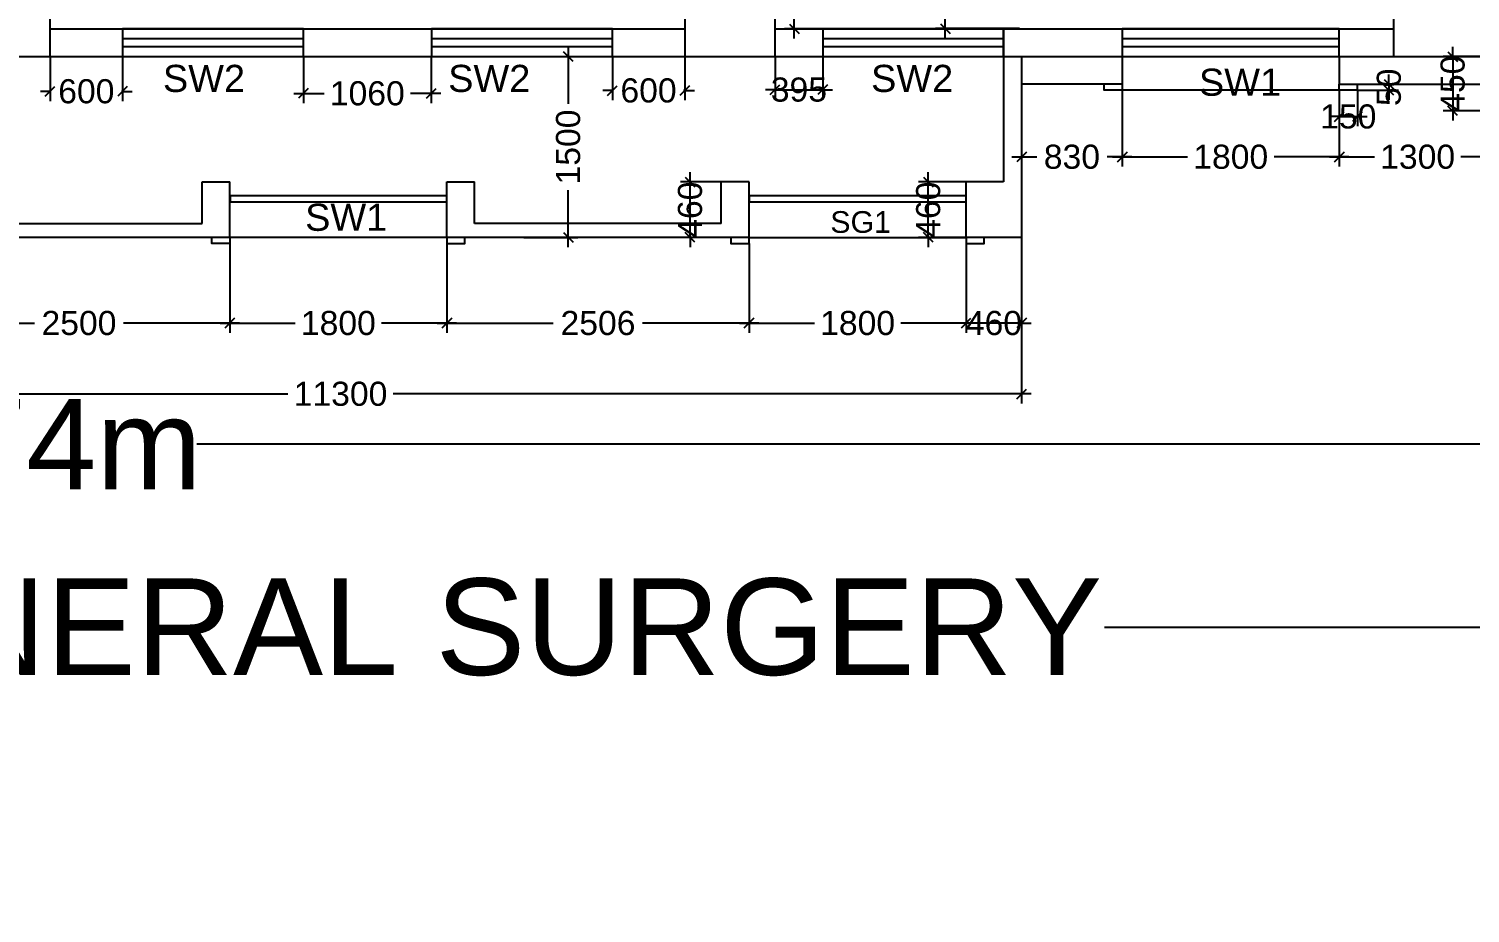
# Model space of a CAD drawing. Extents: x 6345096 to 6738923, y -6490958 to -6305885.
# Drawn here: x 6629733 to 6641686, y -6461979 to -6454644 of the extents above; entities that cross this region are included whole.
import ezdxf
from ezdxf.enums import TextEntityAlignment as Align

# ---------------------------------------------------------------- set-up
doc = ezdxf.new("R2010")
doc.units = 0
doc.header["$LTSCALE"] = 600
doc.header["$MEASUREMENT"] = 0
doc.header["$PDMODE"] = 35
doc.linetypes.add('HIDDEN', pattern=[0.375, 0.25, -0.125])
doc.layers.get('0').update_dxf_attribs({"linetype": 'CONTINUOUS'})
doc.layers.get('Defpoints').update_dxf_attribs({"linetype": 'CONTINUOUS'})
for name, color, linetype in [('chajja', 7, 'CONTINUOUS'), ('DIM', 8, 'CONTINUOUS'), ('DIM-TEXT', 8, 'CONTINUOUS'), ('Ele Proje.', 7, 'CONTINUOUS'), ('Ele. Proj', 7, 'CONTINUOUS'), ('HS', 251, 'CONTINUOUS'), ('joinery', 7, 'CONTINUOUS'), ('JW', 8, 'CONTINUOUS'), ('L1', 2, 'CONTINUOUS'), ('LA-column', 3, 'CONTINUOUS'), ('Walls', 7, 'CONTINUOUS'), ('WIN', 151, 'CONTINUOUS'), ('Working Dim', 5, 'CONTINUOUS')]:
    doc.layers.add(name, color=color, linetype=linetype)
doc.styles.add('ari', font='arial.ttf')
doc.styles.add('RT', font='romant.shx')
doc.styles.get("Standard").update_dxf_attribs({"font": 'romans.shx'})
doc.dimstyles.new('int. dim', dxfattribs={"dimtxt": 200, "dimasz": 80, "dimexe": 80, "dimexo": 0, "dimgap": 70, "dimtad": 0, "dimdec": 0, "dimzin": 12, "dimdsep": 46, "dimtxsty": 'ari', "dimblk": 'OBLIQUE', "dimcen": 2, "dimdle": 80, "dimclrd": 256, "dimclre": 256, "dimclrt": 6, "dimadec": 0, "dimazin": 0, "dimtfac": 1, "dimtdec": 0, "dimtix": 1, "dimtmove": 2, "dimatfit": 3, "dimfxl": 1, "dimtolj": 1, "dimtzin": 0, "dimlwd": -1, "dimlwe": -1, "dimarcsym": 0})
doc.dimstyles.new('STANDARD$0', dxfattribs={"dimscale": 0, "dimtxt": 150, "dimasz": 125, "dimexe": 0.75, "dimexo": 1, "dimgap": 25, "dimtad": 1, "dimdec": 0, "dimdsep": 46, "dimtxsty": 'Standard', "dimblk1": 'DOT', "dimblk2": 'DOT', "dimsah": 1, "dimcen": 2.5, "dimclrd": 1, "dimclre": 1, "dimclrt": 3, "dimadec": 0, "dimazin": 0, "dimtfac": 1, "dimtdec": 0, "dimtmove": 0, "dimatfit": 3, "dimldrblk": 'DOT', "dimfxl": 1, "dimtolj": 1, "dimtzin": 0, "dimarcsym": 0})
doc.dimstyles.new('TEXT', dxfattribs={"dimscale": 0, "dimtxt": 600, "dimasz": 300, "dimexe": 300, "dimexo": 30, "dimgap": 50, "dimtad": 0, "dimdec": 0, "dimzin": 0, "dimdsep": 46, "dimtxsty": 'RT', "dimblk": 'OBLIQUE', "dimcen": 0.09, "dimdle": 300, "dimclrd": 256, "dimclre": 256, "dimclrt": 170, "dimadec": 0, "dimazin": 0, "dimtfac": 1, "dimtdec": 0, "dimtofl": 0, "dimtmove": 2, "dimatfit": 3, "dimfxl": 1, "dimfrac": 2, "dimtolj": 1, "dimtzin": 0, "dimlwd": -1, "dimlwe": -1, "dimarcsym": 0})

# ---------------------------------------------------------------- blocks, each defined once
blk = doc.blocks.new('_Oblique')
at = {"color": 0, "linetype": 'ByBlock', "lineweight": -2}
blk.add_line((-0.5, -0.5), (0.5, 0.5), dxfattribs=at)
blk = doc.blocks.new('*D1288')
at = {"layer": 'Defpoints', "color": 0, "transparency": 16777216}
for p in [(6607050, -6454874), (6651789, -6454874, 1), (6651789, -6458089)]:
    blk.add_point(p, dxfattribs=at)
at = {"layer": 'DIM', "color": 8, "transparency": 16777216}
for p, q in [((6607050, -6454874), (6607050, -6458389)), ((6651789, -6454874), (6651789, -6458389)), ((6606750, -6458089), (6627712, -6458089)), ((6652089, -6458089), (6631127, -6458089))]:
    blk.add_line(p, q, dxfattribs=at)
at = {"layer": 'DIM', "color": 8, "transparency": 16777216, "xscale": 300, "yscale": 300, "zscale": 300, "rotation": 180}
blk.add_blockref('_Oblique', (6607050, -6458089), dxfattribs=at)
at = {"layer": 'DIM', "color": 8, "transparency": 16777216, "xscale": 300, "yscale": 300, "zscale": 300}
blk.add_blockref('_Oblique', (6651789, -6458089), dxfattribs=at)
at = {"layer": 'DIM', "color": 7, "transparency": 16777216, "insert": (6629420, -6458089), "char_height": 750, "attachment_point": 5, "style": 'ari'}
blk.add_mtext('\\A1;44.74m', dxfattribs=at)
blk = doc.blocks.new('*D1487')
at = {"layer": 'Defpoints', "color": 0, "transparency": 16777216}
for p in [(6629910, -6454874, -22), (6630510, -6454874, -22), (6630510, -6455163)]:
    blk.add_point(p, dxfattribs=at)
at = {"layer": 'Working Dim', "transparency": 16777216}
for p, q in [((6629910, -6454874), (6629910, -6455243)), ((6630510, -6454874), (6630510, -6455243)), ((6629910, -6455163), (6629830, -6455163)), ((6629910, -6455163), (6629919, -6455163)), ((6630510, -6455163), (6630502, -6455163)), ((6630510, -6455163), (6630590, -6455163))]:
    blk.add_line(p, q, dxfattribs=at)
at = {"layer": 'Working Dim', "transparency": 16777216, "xscale": 80, "yscale": 80, "zscale": 80}
blk.add_blockref('_Oblique', (6629910, -6455163), dxfattribs=at)
at = {"layer": 'Working Dim', "transparency": 16777216, "xscale": 80, "yscale": 80, "zscale": 80, "rotation": 180}
blk.add_blockref('_Oblique', (6630510, -6455163), dxfattribs=at)
at = {"layer": 'Working Dim', "color": 6, "transparency": 16777216, "insert": (6630210, -6455163), "char_height": 200, "attachment_point": 5, "style": 'ari'}
blk.add_mtext('\\A1;600', dxfattribs=at)
blk = doc.blocks.new('*D1488')
at = {"layer": 'Defpoints', "color": 0, "transparency": 16777216}
for p in [(6632010, -6454874, -22), (6633070, -6454874, -22), (6632010, -6455180)]:
    blk.add_point(p, dxfattribs=at)
at = {"layer": 'Working Dim', "transparency": 16777216}
for p, q in [((6632010, -6454874), (6632010, -6455260)), ((6633070, -6454874), (6633070, -6455260)), ((6631930, -6455180), (6632181, -6455180)), ((6633150, -6455180), (6632899, -6455180))]:
    blk.add_line(p, q, dxfattribs=at)
at = {"layer": 'Working Dim', "transparency": 16777216, "xscale": 80, "yscale": 80, "zscale": 80, "rotation": 180}
blk.add_blockref('_Oblique', (6632010, -6455180), dxfattribs=at)
at = {"layer": 'Working Dim', "transparency": 16777216, "xscale": 80, "yscale": 80, "zscale": 80}
blk.add_blockref('_Oblique', (6633070, -6455180), dxfattribs=at)
at = {"layer": 'Working Dim', "color": 6, "transparency": 16777216, "insert": (6632540, -6455180), "char_height": 200, "attachment_point": 5, "style": 'ari'}
blk.add_mtext('\\A1;1060', dxfattribs=at)
blk = doc.blocks.new('*D1489')
at = {"layer": 'Defpoints', "color": 0, "transparency": 16777216}
for p in [(6634572, -6454874, -22), (6635172, -6454874, -22), (6635172, -6455156)]:
    blk.add_point(p, dxfattribs=at)
at = {"layer": 'Working Dim', "transparency": 16777216}
for p, q in [((6634572, -6454874), (6634572, -6455236)), ((6635172, -6454874), (6635172, -6455236)), ((6634572, -6455156), (6634492, -6455156)), ((6634572, -6455156), (6634581, -6455156)), ((6635172, -6455156), (6635163, -6455156)), ((6635172, -6455156), (6635252, -6455156))]:
    blk.add_line(p, q, dxfattribs=at)
at = {"layer": 'Working Dim', "transparency": 16777216, "xscale": 80, "yscale": 80, "zscale": 80}
blk.add_blockref('_Oblique', (6634572, -6455156), dxfattribs=at)
at = {"layer": 'Working Dim', "transparency": 16777216, "xscale": 80, "yscale": 80, "zscale": 80, "rotation": 180}
blk.add_blockref('_Oblique', (6635172, -6455156), dxfattribs=at)
at = {"layer": 'Working Dim', "color": 6, "transparency": 16777216, "insert": (6634872, -6455156), "char_height": 200, "attachment_point": 5, "style": 'ari'}
blk.add_mtext('\\A1;600', dxfattribs=at)
blk = doc.blocks.new('*D1490')
at = {"layer": 'Defpoints', "color": 0, "transparency": 16777216}
for p in [(6635922, -6454874, -24), (6636317, -6454874, -37), (6636317, -6455149)]:
    blk.add_point(p, dxfattribs=at)
at = {"layer": 'Working Dim', "transparency": 16777216}
for p, q in [((6635922, -6454874), (6635922, -6455229)), ((6636317, -6454874), (6636317, -6455229)), ((6635922, -6455149), (6635842, -6455149)), ((6635922, -6455149), (6636317, -6455149)), ((6636317, -6455149), (6636397, -6455149))]:
    blk.add_line(p, q, dxfattribs=at)
at = {"layer": 'Working Dim', "transparency": 16777216, "xscale": 80, "yscale": 80, "zscale": 80}
blk.add_blockref('_Oblique', (6635922, -6455149), dxfattribs=at)
at = {"layer": 'Working Dim', "transparency": 16777216, "xscale": 80, "yscale": 80, "zscale": 80, "rotation": 180}
blk.add_blockref('_Oblique', (6636317, -6455149), dxfattribs=at)
at = {"layer": 'Working Dim', "color": 6, "transparency": 16777216, "insert": (6636119, -6455149), "char_height": 200, "attachment_point": 5, "style": 'ari'}
blk.add_mtext('\\A1;395', dxfattribs=at)
blk = doc.blocks.new('*D1494')
at = {"layer": 'Defpoints', "color": 0, "transparency": 16777216}
for p in [(6634006, -6454874, 2), (6633837, -6456374, 7), (6634206, -6456374)]:
    blk.add_point(p, dxfattribs=at)
at = {"layer": 'Working Dim', "transparency": 16777216}
for p, q in [((6634006, -6454874), (6634286, -6454874)), ((6634206, -6454794), (6634206, -6455265)), ((6634206, -6456454), (6634206, -6455983)), ((6633837, -6456374), (6634286, -6456374))]:
    blk.add_line(p, q, dxfattribs=at)
at = {"layer": 'Working Dim', "transparency": 16777216, "xscale": 80, "yscale": 80, "zscale": 80}
for p, rotation in [((6634206, -6454874), 90), ((6634206, -6456374), 270)]:
    blk.add_blockref('_Oblique', p, dxfattribs=dict(at, rotation=rotation))
at = {"layer": 'Working Dim', "color": 6, "transparency": 16777216, "insert": (6634206, -6455624), "char_height": 200, "attachment_point": 5, "rotation": 90, "style": 'ari'}
blk.add_mtext('\\A1;1500', dxfattribs=at)
blk = doc.blocks.new('*D1496')
at = {"layer": 'Defpoints', "color": 0, "transparency": 16777216}
for p in [(6637192, -6455914), (6637506, -6455914, 21), (6637506, -6456374, 21)]:
    blk.add_point(p, dxfattribs=at)
at = {"layer": 'Working Dim', "transparency": 16777216}
for p, q in [((6637192, -6455914), (6637192, -6455834)), ((6637506, -6455914), (6637112, -6455914)), ((6637192, -6456374), (6637192, -6455914)), ((6637506, -6456374), (6637112, -6456374)), ((6637192, -6456374), (6637192, -6456454))]:
    blk.add_line(p, q, dxfattribs=at)
at = {"layer": 'Working Dim', "transparency": 16777216, "xscale": 80, "yscale": 80, "zscale": 80}
for p, rotation in [((6637192, -6455914), 270), ((6637192, -6456374), 90)]:
    blk.add_blockref('_Oblique', p, dxfattribs=dict(at, rotation=rotation))
at = {"layer": 'Working Dim', "color": 6, "transparency": 16777216, "insert": (6637192, -6456144), "char_height": 200, "attachment_point": 5, "rotation": 90, "style": 'ari'}
blk.add_mtext('\\A1;460', dxfattribs=at)
blk = doc.blocks.new('*D1497')
at = {"layer": 'Defpoints', "color": 0, "transparency": 16777216}
for p in [(6637506, -6456374, 21), (6637966, -6456374, 16), (6637506, -6457085)]:
    blk.add_point(p, dxfattribs=at)
at = {"layer": 'Working Dim', "transparency": 16777216}
for p, q in [((6637506, -6456374), (6637506, -6457165)), ((6637966, -6456374), (6637966, -6457165)), ((6637506, -6457085), (6637426, -6457085)), ((6637966, -6457085), (6637506, -6457085)), ((6637966, -6457085), (6638046, -6457085))]:
    blk.add_line(p, q, dxfattribs=at)
at = {"layer": 'Working Dim', "transparency": 16777216, "xscale": 80, "yscale": 80, "zscale": 80}
blk.add_blockref('_Oblique', (6637506, -6457085), dxfattribs=at)
at = {"layer": 'Working Dim', "transparency": 16777216, "xscale": 80, "yscale": 80, "zscale": 80, "rotation": 180}
blk.add_blockref('_Oblique', (6637966, -6457085), dxfattribs=at)
at = {"layer": 'Working Dim', "color": 6, "transparency": 16777216, "insert": (6637736, -6457085), "char_height": 200, "attachment_point": 5, "style": 'ari'}
blk.add_mtext('\\A1;460', dxfattribs=at)
blk = doc.blocks.new('*D1498')
at = {"layer": 'Defpoints', "color": 0, "transparency": 16777216}
for p in [(6635706, -6456424, 16), (6637506, -6456374, 21), (6635706, -6457085)]:
    blk.add_point(p, dxfattribs=at)
at = {"layer": 'Working Dim', "transparency": 16777216}
for p, q in [((6635706, -6456424), (6635706, -6457165)), ((6637506, -6456374), (6637506, -6457165)), ((6635626, -6457085), (6636247, -6457085)), ((6637586, -6457085), (6636965, -6457085))]:
    blk.add_line(p, q, dxfattribs=at)
at = {"layer": 'Working Dim', "transparency": 16777216, "xscale": 80, "yscale": 80, "zscale": 80, "rotation": 180}
blk.add_blockref('_Oblique', (6635706, -6457085), dxfattribs=at)
at = {"layer": 'Working Dim', "transparency": 16777216, "xscale": 80, "yscale": 80, "zscale": 80}
blk.add_blockref('_Oblique', (6637506, -6457085), dxfattribs=at)
at = {"layer": 'Working Dim', "color": 6, "transparency": 16777216, "insert": (6636606, -6457085), "char_height": 200, "attachment_point": 5, "style": 'ari'}
blk.add_mtext('\\A1;1800', dxfattribs=at)
blk = doc.blocks.new('*D1499')
at = {"layer": 'Defpoints', "color": 0, "transparency": 16777216}
for p in [(6633200, -6456424, 23), (6635706, -6456424, 16), (6633200, -6457085)]:
    blk.add_point(p, dxfattribs=at)
at = {"layer": 'Working Dim', "transparency": 16777216}
for p, q in [((6633200, -6456424), (6633200, -6457165)), ((6635706, -6456424), (6635706, -6457165)), ((6633120, -6457085), (6634082, -6457085)), ((6635786, -6457085), (6634823, -6457085))]:
    blk.add_line(p, q, dxfattribs=at)
at = {"layer": 'Working Dim', "transparency": 16777216, "xscale": 80, "yscale": 80, "zscale": 80, "rotation": 180}
blk.add_blockref('_Oblique', (6633200, -6457085), dxfattribs=at)
at = {"layer": 'Working Dim', "transparency": 16777216, "xscale": 80, "yscale": 80, "zscale": 80}
blk.add_blockref('_Oblique', (6635706, -6457085), dxfattribs=at)
at = {"layer": 'Working Dim', "color": 6, "transparency": 16777216, "insert": (6634453, -6457085), "char_height": 200, "attachment_point": 5, "style": 'ari'}
blk.add_mtext('\\A1;2506', dxfattribs=at)
blk = doc.blocks.new('*D1500')
at = {"layer": 'Defpoints', "color": 0, "transparency": 16777216}
for p in [(6631400, -6456424, 23), (6633200, -6456424, 23), (6631400, -6457085)]:
    blk.add_point(p, dxfattribs=at)
at = {"layer": 'Working Dim', "transparency": 16777216}
for p, q in [((6631400, -6456424), (6631400, -6457165)), ((6633200, -6456424), (6633200, -6457165)), ((6631320, -6457085), (6631941, -6457085)), ((6633280, -6457085), (6632658, -6457085))]:
    blk.add_line(p, q, dxfattribs=at)
at = {"layer": 'Working Dim', "transparency": 16777216, "xscale": 80, "yscale": 80, "zscale": 80, "rotation": 180}
blk.add_blockref('_Oblique', (6631400, -6457085), dxfattribs=at)
at = {"layer": 'Working Dim', "transparency": 16777216, "xscale": 80, "yscale": 80, "zscale": 80}
blk.add_blockref('_Oblique', (6633200, -6457085), dxfattribs=at)
at = {"layer": 'Working Dim', "color": 6, "transparency": 16777216, "insert": (6632300, -6457085), "char_height": 200, "attachment_point": 5, "style": 'ari'}
blk.add_mtext('\\A1;1800', dxfattribs=at)
blk = doc.blocks.new('*D1501')
at = {"layer": 'Defpoints', "color": 0, "transparency": 16777216}
for p in [(6628899, -6456424, 16), (6631400, -6456424, 23), (6628899, -6457085)]:
    blk.add_point(p, dxfattribs=at)
at = {"layer": 'Working Dim', "transparency": 16777216}
for p, q in [((6628899, -6456424), (6628899, -6457165)), ((6631400, -6456424), (6631400, -6457165)), ((6628819, -6457085), (6629779, -6457085)), ((6631480, -6457085), (6630519, -6457085))]:
    blk.add_line(p, q, dxfattribs=at)
at = {"layer": 'Working Dim', "transparency": 16777216, "xscale": 80, "yscale": 80, "zscale": 80, "rotation": 180}
blk.add_blockref('_Oblique', (6628899, -6457085), dxfattribs=at)
at = {"layer": 'Working Dim', "transparency": 16777216, "xscale": 80, "yscale": 80, "zscale": 80}
blk.add_blockref('_Oblique', (6631400, -6457085), dxfattribs=at)
at = {"layer": 'Working Dim', "color": 6, "transparency": 16777216, "insert": (6630149, -6457085), "char_height": 200, "attachment_point": 5, "style": 'ari'}
blk.add_mtext('\\A1;2500', dxfattribs=at)
blk = doc.blocks.new('*D1504')
at = {"layer": 'Defpoints', "color": 0, "transparency": 16777216}
for p in [(6635217, -6455914), (6635476, -6455914, 21), (6635338, -6456374, 21)]:
    blk.add_point(p, dxfattribs=at)
at = {"layer": 'Working Dim', "transparency": 16777216}
for p, q in [((6635217, -6455914), (6635217, -6455834)), ((6635476, -6455914), (6635137, -6455914)), ((6635217, -6456374), (6635217, -6455914)), ((6635338, -6456374), (6635137, -6456374)), ((6635217, -6456374), (6635217, -6456454))]:
    blk.add_line(p, q, dxfattribs=at)
at = {"layer": 'Working Dim', "transparency": 16777216, "xscale": 80, "yscale": 80, "zscale": 80}
for p, rotation in [((6635217, -6455914), 270), ((6635217, -6456374), 90)]:
    blk.add_blockref('_Oblique', p, dxfattribs=dict(at, rotation=rotation))
at = {"layer": 'Working Dim', "color": 6, "transparency": 16777216, "insert": (6635217, -6456144), "char_height": 200, "attachment_point": 5, "rotation": 90, "style": 'ari'}
blk.add_mtext('\\A1;460', dxfattribs=at)
blk = doc.blocks.new('*D1509')
at = {"layer": 'Defpoints', "color": 0, "transparency": 16777216}
for p in [(6640600, -6455154, 16), (6641900, -6455324, 27), (6640600, -6455706)]:
    blk.add_point(p, dxfattribs=at)
at = {"layer": 'Working Dim', "transparency": 16777216}
for p, q in [((6640600, -6455154), (6640600, -6455786)), ((6641900, -6455324), (6641900, -6455786)), ((6640520, -6455706), (6640891, -6455706)), ((6641980, -6455706), (6641608, -6455706))]:
    blk.add_line(p, q, dxfattribs=at)
at = {"layer": 'Working Dim', "transparency": 16777216, "xscale": 80, "yscale": 80, "zscale": 80, "rotation": 180}
blk.add_blockref('_Oblique', (6640600, -6455706), dxfattribs=at)
at = {"layer": 'Working Dim', "transparency": 16777216, "xscale": 80, "yscale": 80, "zscale": 80}
blk.add_blockref('_Oblique', (6641900, -6455706), dxfattribs=at)
at = {"layer": 'Working Dim', "color": 6, "transparency": 16777216, "insert": (6641250, -6455706), "char_height": 200, "attachment_point": 5, "style": 'ari'}
blk.add_mtext('\\A1;1300', dxfattribs=at)
blk = doc.blocks.new('*D1510')
at = {"layer": 'Defpoints', "color": 0, "transparency": 16777216}
for p in [(6638800, -6455154, 47), (6640600, -6455154, 16), (6638800, -6455706)]:
    blk.add_point(p, dxfattribs=at)
at = {"layer": 'Working Dim', "transparency": 16777216}
for p, q in [((6638800, -6455154), (6638800, -6455786)), ((6640600, -6455154), (6640600, -6455786)), ((6638720, -6455706), (6639341, -6455706)), ((6640680, -6455706), (6640059, -6455706))]:
    blk.add_line(p, q, dxfattribs=at)
at = {"layer": 'Working Dim', "transparency": 16777216, "xscale": 80, "yscale": 80, "zscale": 80, "rotation": 180}
blk.add_blockref('_Oblique', (6638800, -6455706), dxfattribs=at)
at = {"layer": 'Working Dim', "transparency": 16777216, "xscale": 80, "yscale": 80, "zscale": 80}
blk.add_blockref('_Oblique', (6640600, -6455706), dxfattribs=at)
at = {"layer": 'Working Dim', "color": 6, "transparency": 16777216, "insert": (6639700, -6455706), "char_height": 200, "attachment_point": 5, "style": 'ari'}
blk.add_mtext('\\A1;1800', dxfattribs=at)
blk = doc.blocks.new('*D1511')
at = {"layer": 'Defpoints', "color": 0, "transparency": 16777216}
for p in [(6638800, -6455154, 47), (6637966, -6455624, 16), (6637966, -6455706)]:
    blk.add_point(p, dxfattribs=at)
at = {"layer": 'Working Dim', "transparency": 16777216}
for p, q in [((6638800, -6455154), (6638800, -6455786)), ((6637886, -6455706), (6638092, -6455706)), ((6637966, -6455624), (6637966, -6455786)), ((6638880, -6455706), (6638674, -6455706))]:
    blk.add_line(p, q, dxfattribs=at)
at = {"layer": 'Working Dim', "transparency": 16777216, "xscale": 80, "yscale": 80, "zscale": 80, "rotation": 180}
blk.add_blockref('_Oblique', (6637966, -6455706), dxfattribs=at)
at = {"layer": 'Working Dim', "transparency": 16777216, "xscale": 80, "yscale": 80, "zscale": 80}
blk.add_blockref('_Oblique', (6638800, -6455706), dxfattribs=at)
at = {"layer": 'Working Dim', "color": 6, "transparency": 16777216, "insert": (6638383, -6455706), "char_height": 200, "attachment_point": 5, "style": 'ari'}
blk.add_mtext('\\A1;830', dxfattribs=at)
blk = doc.blocks.new('*D1513')
at = {"layer": 'Defpoints', "color": 0, "transparency": 16777216}
for p in [(6641900, -6454874, 27), (6641541, -6455324), (6641900, -6455324)]:
    blk.add_point(p, dxfattribs=at)
at = {"layer": 'Working Dim', "transparency": 16777216}
for p, q in [((6641900, -6454874), (6641461, -6454874)), ((6641541, -6454874), (6641541, -6454794)), ((6641541, -6454874), (6641541, -6455324)), ((6641900, -6455324), (6641461, -6455324)), ((6641541, -6455324), (6641541, -6455404))]:
    blk.add_line(p, q, dxfattribs=at)
at = {"layer": 'Working Dim', "transparency": 16777216, "xscale": 80, "yscale": 80, "zscale": 80}
for p, rotation in [((6641541, -6454874), 270), ((6641541, -6455324), 90)]:
    blk.add_blockref('_Oblique', p, dxfattribs=dict(at, rotation=rotation))
at = {"layer": 'Working Dim', "color": 6, "transparency": 16777216, "insert": (6641541, -6455099), "char_height": 200, "attachment_point": 5, "rotation": 90, "style": 'ari'}
blk.add_mtext('\\A1;450', dxfattribs=at)
blk = doc.blocks.new('*D1514')
at = {"layer": 'Defpoints', "color": 0, "transparency": 16777216}
for p in [(6640750, -6455104, 16), (6640750, -6455154, 16), (6641012, -6455154)]:
    blk.add_point(p, dxfattribs=at)
at = {"layer": 'Working Dim', "transparency": 16777216}
for p, q in [((6640750, -6455104), (6641092, -6455104)), ((6641012, -6455104), (6641012, -6455024)), ((6641012, -6455104), (6641012, -6455154)), ((6640750, -6455154), (6641092, -6455154)), ((6641012, -6455154), (6641012, -6455234))]:
    blk.add_line(p, q, dxfattribs=at)
at = {"layer": 'Working Dim', "transparency": 16777216, "xscale": 80, "yscale": 80, "zscale": 80}
for p, rotation in [((6641012, -6455104), 270), ((6641012, -6455154), 90)]:
    blk.add_blockref('_Oblique', p, dxfattribs=dict(at, rotation=rotation))
at = {"layer": 'Working Dim', "color": 6, "transparency": 16777216, "insert": (6641012, -6455129), "char_height": 200, "attachment_point": 5, "rotation": 90, "style": 'ari'}
blk.add_mtext('\\A1;50', dxfattribs=at)
blk = doc.blocks.new('*D1515')
at = {"layer": 'Defpoints', "color": 0, "transparency": 16777216}
for p in [(6640600, -6455154), (6640750, -6455154, 16), (6640750, -6455372)]:
    blk.add_point(p, dxfattribs=at)
at = {"layer": 'Working Dim', "transparency": 16777216}
for p, q in [((6640600, -6455154), (6640600, -6455452)), ((6640750, -6455154), (6640750, -6455452)), ((6640600, -6455372), (6640520, -6455372)), ((6640600, -6455372), (6640750, -6455372)), ((6640750, -6455372), (6640830, -6455372))]:
    blk.add_line(p, q, dxfattribs=at)
at = {"layer": 'Working Dim', "transparency": 16777216, "xscale": 80, "yscale": 80, "zscale": 80}
blk.add_blockref('_Oblique', (6640600, -6455372), dxfattribs=at)
at = {"layer": 'Working Dim', "transparency": 16777216, "xscale": 80, "yscale": 80, "zscale": 80, "rotation": 180}
blk.add_blockref('_Oblique', (6640750, -6455372), dxfattribs=at)
at = {"layer": 'Working Dim', "color": 6, "transparency": 16777216, "insert": (6640675, -6455372), "char_height": 200, "attachment_point": 5, "style": 'ari'}
blk.add_mtext('\\A1;150', dxfattribs=at)
blk = doc.blocks.new('*D1536')
at = {"layer": 'Defpoints', "color": 0, "transparency": 16777216}
for p in [(6626669, -6456374, 16), (6637966, -6456374, 21), (6637966, -6457672)]:
    blk.add_point(p, dxfattribs=at)
at = {"layer": 'Working Dim', "transparency": 16777216}
for p, q in [((6626669, -6456374), (6626669, -6457752)), ((6637966, -6456374), (6637966, -6457752)), ((6626589, -6457672), (6631881, -6457672)), ((6638046, -6457672), (6632754, -6457672))]:
    blk.add_line(p, q, dxfattribs=at)
at = {"layer": 'Working Dim', "transparency": 16777216, "xscale": 80, "yscale": 80, "zscale": 80, "rotation": 180}
blk.add_blockref('_Oblique', (6626669, -6457672), dxfattribs=at)
at = {"layer": 'Working Dim', "transparency": 16777216, "xscale": 80, "yscale": 80, "zscale": 80}
blk.add_blockref('_Oblique', (6637966, -6457672), dxfattribs=at)
at = {"layer": 'Working Dim', "color": 6, "transparency": 16777216, "insert": (6632318, -6457672), "char_height": 200, "attachment_point": 5, "style": 'ari'}
blk.add_mtext('\\A1;11300', dxfattribs=at)
blk = doc.blocks.new('*D2180')
at = {"layer": 'Defpoints', "color": 0, "transparency": 16777216}
for p in [(6637333, -6450581), (6637947, -6450581, 2), (6637947, -6454642, -3)]:
    blk.add_point(p, dxfattribs=at)
at = {"layer": 'Working Dim', "transparency": 16777216}
for p, q in [((6637333, -6450501), (6637333, -6452239)), ((6637947, -6450581), (6637253, -6450581)), ((6637333, -6454722), (6637333, -6452984)), ((6637947, -6454642), (6637253, -6454642))]:
    blk.add_line(p, q, dxfattribs=at)
at = {"layer": 'Working Dim', "transparency": 16777216, "xscale": 80, "yscale": 80, "zscale": 80}
for p, rotation in [((6637333, -6450581), 90), ((6637333, -6454642), 270)]:
    blk.add_blockref('_Oblique', p, dxfattribs=dict(at, rotation=rotation))
at = {"layer": 'Working Dim', "color": 6, "transparency": 16777216, "insert": (6637333, -6452612), "char_height": 200, "attachment_point": 5, "rotation": 90, "style": 'ari'}
blk.add_mtext('\\A1;4060', dxfattribs=at)
blk = doc.blocks.new('*D2276')
at = {"layer": 'Defpoints', "color": 0, "transparency": 16777216}
for p in [(6636455, -6451694, 2), (6636080, -6454644), (6636455, -6454644, 2)]:
    blk.add_point(p, dxfattribs=at)
at = {"layer": 'Working Dim', "transparency": 16777216}
for p, q in [((6636080, -6451614), (6636080, -6452799)), ((6636455, -6451694), (6636000, -6451694)), ((6636080, -6454724), (6636080, -6453540)), ((6636455, -6454644), (6636000, -6454644))]:
    blk.add_line(p, q, dxfattribs=at)
at = {"layer": 'Working Dim', "transparency": 16777216, "xscale": 80, "yscale": 80, "zscale": 80}
for p, rotation in [((6636080, -6451694), 90), ((6636080, -6454644), 270)]:
    blk.add_blockref('_Oblique', p, dxfattribs=dict(at, rotation=rotation))
at = {"layer": 'Working Dim', "color": 6, "transparency": 16777216, "insert": (6636080, -6453169), "char_height": 200, "attachment_point": 5, "rotation": 90, "style": 'ari'}
blk.add_mtext('\\A1;2949', dxfattribs=at)
blk = doc.blocks.new('*D2307')
at = {"layer": 'Defpoints', "color": 0, "transparency": 16777216}
for p in [(6637333, -6450581), (6637947, -6450581, 2), (6637947, -6454642, -3)]:
    blk.add_point(p, dxfattribs=at)
at = {"layer": 'Working Dim', "transparency": 16777216}
for p, q in [((6637333, -6450501), (6637333, -6452239)), ((6637947, -6450581), (6637253, -6450581)), ((6637333, -6454722), (6637333, -6452984)), ((6637947, -6454642), (6637253, -6454642))]:
    blk.add_line(p, q, dxfattribs=at)
at = {"layer": 'Working Dim', "transparency": 16777216, "xscale": 80, "yscale": 80, "zscale": 80}
for p, rotation in [((6637333, -6450581), 90), ((6637333, -6454642), 270)]:
    blk.add_blockref('_Oblique', p, dxfattribs=dict(at, rotation=rotation))
at = {"layer": 'Working Dim', "color": 6, "transparency": 16777216, "insert": (6637333, -6452612), "char_height": 200, "attachment_point": 5, "rotation": 90, "style": 'ari'}
blk.add_mtext('\\A1;4060', dxfattribs=at)
blk = doc.blocks.new('*D2392')
at = {"layer": 'Defpoints', "color": 0, "linetype": 'Continuous', "transparency": 16777216}
for p in [(6610880, -6454874, -3), (6651789, -6454874, -2), (6610880, -6459608)]:
    blk.add_point(p, dxfattribs=at)
at = {"layer": 'DIM-TEXT', "transparency": 16777216}
for p, q in [((6610880, -6454874), (6610880, -6459908)), ((6651789, -6454874), (6651789, -6459908)), ((6610580, -6459608), (6624017, -6459608)), ((6652089, -6459608), (6638652, -6459608))]:
    blk.add_line(p, q, dxfattribs=at)
at = {"layer": 'DIM-TEXT', "linetype": 'Continuous', "transparency": 16777216, "xscale": 300, "yscale": 300, "zscale": 300, "rotation": 180}
blk.add_blockref('_Oblique', (6610880, -6459608), dxfattribs=at)
at = {"layer": 'DIM-TEXT', "linetype": 'Continuous', "transparency": 16777216, "xscale": 300, "yscale": 300, "zscale": 300}
blk.add_blockref('_Oblique', (6651789, -6459608), dxfattribs=at)
at = {"layer": 'DIM-TEXT', "color": 170, "linetype": 'Continuous', "transparency": 16777216, "insert": (6631335, -6459608), "char_height": 750, "attachment_point": 5, "style": 'ari'}
blk.add_mtext('\\A1;{\\H1.067x;OPD - GENERAL SURGERY}', dxfattribs=at)
blk = doc.blocks.new('A$C2CD672AE')
at = {"layer": 'Ele Proje.', "color": 8, "linetype": 'HIDDEN'}
for points, elevation in [([(108480.3, 1320), (108480.3, 1270), (108330.3, 1270), (108330.3, 1320)], -10.5), ([(110430.3, 1320), (110430.3, 1270), (110280.3, 1270), (110280.3, 1320)], -10.5), ([(101080.1, 50), (101080.1, 0), (100930.1, 0), (100930.1, 50)], -3.7), ([(102880.1, 50), (102880.1, 0), (103030.1, 0), (103030.1, 50)], -3.7), ([(105236.4, 50), (105236.4, 0), (105386.4, 0), (105386.4, 50)], -5.3), ([(107186.4, 50), (107186.4, 0), (107336.4, 0), (107336.4, 50)], -5.3)]:
    blk.add_lwpolyline(points, dxfattribs=dict(at, elevation=elevation))
at = {"layer": 'Ele. Proj', "color": 8, "linetype": 'HIDDEN'}
for points in [[(108480.3, 1550), (108480.3, 1320), (107646.7, 1320)], [(110280.3, 1550), (110280.3, 1320), (111580.2, 1320)]]:
    blk.add_lwpolyline(points, dxfattribs=at)
at = {"layer": 'JW', "color": 8, "linetype": 'HIDDEN'}
for points, elevation in [([(102880.1, 395), (101082.1, 395), (101082.1, 344.4), (102880.1, 344.4)], -5.3), ([(107186.4, 395), (105386.4, 395), (105386.4, 344.4), (107186.4, 344.4)], 15.9)]:
    blk.add_lwpolyline(points, close=True, dxfattribs=dict(at, elevation=elevation))
at = {"layer": 'L1', "color": 8, "linetype": 'HIDDEN'}
for p, q in [((107646.7, 1549.8, -5.3), (107646.7, 50.1, -5.3)), ((100850.1, 510, -5.3), (101080.1, 510, -5.3)), ((100850.1, 165.1, -5.3), (100850.1, 510, -5.3)), ((101080.1, 50.1, -3.7), (101080.1, 510, -5.9)), ((102880.1, 50.1, -3.7), (102880.1, 510, -5.9)), ((102880.1, 510, -5.3), (103110.1, 510, -5.3)), ((103110.1, 165.1, -5.3), (103110.1, 510, -5.3)), ((105386.4, 510, -5.3), (105156.4, 510, -5.3)), ((105156.4, 165.1, -5.3), (105156.4, 510, -5.3)), ((105386.4, 50, -5.3), (105386.4, 510, -5.3)), ((107186.4, 50, -5.3), (107186.4, 510, -5.3)), ((107495.4, 510, -5.3), (107186.4, 510, -5.3)), ((98809.9, 165.1, -5.3), (100850.1, 165.1, -5.3)), ((105156.4, 165.1, -5.3), (103110.1, 165.1, -5.3)), ((101080.1, 50.1, -5.3), (98579.9, 50.1, -5.3)), ((105386.4, 50.1, -5.3), (102880.1, 50.1, -5.3)), ((107646.7, 50.1, -5.3), (107186.4, 50.1, -5.3))]:
    blk.add_line(p, q, dxfattribs=at)
for points, elevation in [([(107495.4, 1780), (107495.4, 510)], -10.5), ([(102880.1, 50.1), (101080.1, 50.1)], 17.5)]:
    blk.add_lwpolyline(points, dxfattribs=dict(at, elevation=elevation))
at = {"layer": 'Walls', "color": 8, "linetype": 'HIDDEN'}
for p, q in [((99591.1, 1780), (104852.6, 1780)), ((105602.6, 1780), (110730.1, 1780)), ((99591.1, 1550), (104852.6, 1550)), ((105602.6, 1550), (110730.1, 1550))]:
    blk.add_line(p, q, dxfattribs=at)
at = {"layer": 'Walls', "color": 8, "linetype": 'HIDDEN', "elevation": -10.5}
blk.add_lwpolyline([(107646.7, 1550), (107646.7, 50.1)], dxfattribs=at)

msp = doc.modelspace()

# ---------------------------------------------------------------- linework, layer by layer
at = {"layer": 'chajja', "color": 8}
for p, q in [((6640599.681, -6455153.951, -10.453), (6638799.681, -6455153.951, -10.453)), ((6635705.734, -6456373.848, 10.818), (6637505.734, -6456373.848, 10.818))]:
    msp.add_line(p, q, dxfattribs=at)
at = {"layer": 'Ele Proje.'}
for points, elevation in [([(6638799.681, -6455103.951), (6638799.681, -6455153.951), (6638649.681, -6455153.951), (6638649.681, -6455103.951)], -10.453), ([(6640749.681, -6455103.951), (6640749.681, -6455153.951), (6640599.681, -6455153.951), (6640599.681, -6455103.951)], -10.453), ([(6631399.515, -6456373.9), (6631399.515, -6456423.9), (6631249.515, -6456423.9), (6631249.515, -6456373.9)], -3.73), ([(6633199.515, -6456373.9), (6633199.515, -6456423.9), (6633349.515, -6456423.9), (6633349.515, -6456373.9)], -3.73), ([(6635555.734, -6456373.9), (6635555.734, -6456423.9), (6635705.734, -6456423.9), (6635705.734, -6456373.9)], -5.322), ([(6637505.734, -6456373.9), (6637505.734, -6456423.9), (6637655.734, -6456423.9), (6637655.734, -6456373.9)], -5.322)]:
    msp.add_lwpolyline(points, dxfattribs=dict(at, elevation=elevation))
at = {"layer": 'Ele. Proj', "color": 1}
for points in [[(6638799.681, -6454873.923), (6638799.681, -6455103.923), (6637966.119, -6455103.899)], [(6640599.681, -6454873.923), (6640599.681, -6455103.923), (6641899.554, -6455103.885)]]:
    msp.add_lwpolyline(points, dxfattribs=at)
at = {"layer": 'JW', "color": 4}
for points, elevation in [([(6633199.515, -6456028.9), (6631401.515, -6456028.9), (6631401.515, -6456079.467), (6633199.515, -6456079.467)], -5.322), ([(6637505.734, -6456028.9), (6635705.734, -6456028.9), (6635705.734, -6456079.467), (6637505.734, -6456079.467)], 15.949)]:
    msp.add_lwpolyline(points, close=True, dxfattribs=dict(at, elevation=elevation))
at = {"layer": 'L1', "color": 1}
for p, q in [((6637966.119, -6454874.054, -5.322), (6637966.119, -6456373.848, -5.322)), ((6631169.515, -6455913.9, -5.322), (6631399.515, -6455913.9, -5.322)), ((6631169.515, -6456258.848, -5.322), (6631169.515, -6455913.9, -5.322)), ((6631399.515, -6456373.848, -3.73), (6631399.515, -6455913.9, -5.853)), ((6633199.515, -6456373.848, -3.73), (6633199.515, -6455913.9, -5.853)), ((6633199.515, -6455913.9, -5.322), (6633429.515, -6455913.9, -5.322)), ((6633429.515, -6456258.848, -5.322), (6633429.515, -6455913.9, -5.322)), ((6635705.734, -6455913.9, -5.322), (6635475.734, -6455913.9, -5.322)), ((6635475.734, -6456258.848, -5.322), (6635475.734, -6455913.9, -5.322)), ((6635705.734, -6456373.9, -5.322), (6635705.734, -6455913.9, -5.322)), ((6637505.734, -6456373.9, -5.322), (6637505.734, -6455913.9, -5.322)), ((6637814.759, -6455913.9, -5.322), (6637505.734, -6455913.9, -5.322)), ((6629129.295, -6456258.848, -5.322), (6631169.515, -6456258.848, -5.322)), ((6635475.734, -6456258.848, -5.322), (6633429.515, -6456258.848, -5.322)), ((6631399.515, -6456373.848, -5.322), (6628899.295, -6456373.848, -5.322)), ((6635705.734, -6456373.848, -5.322), (6633199.515, -6456373.848, -5.322)), ((6637966.119, -6456373.848, -5.322), (6637505.734, -6456373.848, -5.322))]:
    msp.add_line(p, q, dxfattribs=at)
at = {"layer": 'L1', "color": 1, "elevation": -10.453}
msp.add_lwpolyline([(6637814.759, -6454643.951), (6637814.759, -6455913.9)], dxfattribs=at)
at = {"layer": 'L1', "color": 8, "elevation": 17.541}
msp.add_lwpolyline([(6633199.515, -6456373.848), (6631399.515, -6456373.848)], dxfattribs=at)
at = {"layer": 'LA-column', "color": 2, "elevation": 2.283}
for points in [[(6629160.532, -6454123.913), (6629160.532, -6454873.913), (6629910.532, -6454873.913), (6629910.532, -6454123.913)], [(6635172.032, -6454123.913), (6635172.032, -6454873.913), (6635922.032, -6454873.913), (6635922.032, -6454123.913)], [(6641049.537, -6454123.913), (6641049.537, -6454873.913), (6641799.537, -6454873.913), (6641799.537, -6454123.913)]]:
    msp.add_lwpolyline(points, close=True, dxfattribs=at)
at = {"layer": 'Walls', "linetype": 'Continuous'}
for p, q in [((6629910.441, -6454643.916), (6635171.942, -6454643.916)), ((6635921.942, -6454643.916), (6641049.443, -6454643.916)), ((6629910.441, -6454873.916), (6635171.942, -6454873.916)), ((6635921.942, -6454873.916), (6641049.443, -6454873.916))]:
    msp.add_line(p, q, dxfattribs=at)
at = {"layer": 'Walls', "elevation": -10.453}
msp.add_lwpolyline([(6637966.119, -6454873.951), (6637966.119, -6456373.848)], dxfattribs=at)
at = {"layer": 'WIN', "linetype": 'Continuous'}
for points, elevation in [([(6630510.441, -6454873.916), (6632010.441, -6454873.916), (6632010.441, -6454643.916), (6630510.441, -6454643.916)], 5.131), ([(6630510.441, -6454791.133), (6632010.441, -6454791.133), (6632010.441, -6454726.699), (6630510.441, -6454726.699)], 5.131), ([(6633071.942, -6454873.916), (6634571.942, -6454873.916), (6634571.942, -6454643.916), (6633071.942, -6454643.916)], 5.131), ([(6633071.942, -6454791.133), (6634571.942, -6454791.133), (6634571.942, -6454726.699), (6633071.942, -6454726.699)], 5.131), ([(6636316.759, -6454873.916), (6637816.759, -6454873.916), (6637816.759, -6454643.916), (6636316.759, -6454643.916)], -10.453), ([(6636316.759, -6454791.133), (6637816.759, -6454791.133), (6637816.759, -6454726.699), (6636316.759, -6454726.699)], -10.453), ([(6638799.681, -6454873.923), (6640599.681, -6454873.923), (6640599.681, -6454643.923), (6638799.681, -6454643.923)], -10.453), ([(6638799.681, -6454791.139), (6640599.681, -6454791.139), (6640599.681, -6454726.706), (6638799.681, -6454726.706)], -10.453)]:
    msp.add_lwpolyline(points, close=True, dxfattribs=dict(at, elevation=elevation))

# ---------------------------------------------------------------- block references
at = {"layer": 'HS'}
msp.add_blockref('A$C2CD672AE', (6530319.294, -6456423.902, 8.17), dxfattribs=at)

# ---------------------------------------------------------------- texts
at = {"layer": 'joinery', "style": 'ari'}
for s, height, p in [('SW2', 225, (6631185.561, -6455167.625, 5.131)), ('SW2', 225, (6633551.324, -6455167.625, 5.131)), ('SW2', 225, (6637058.04, -6455167.625, 5.131)), ('SW1', 225, (6639776.963, -6455199.233)), ('SW1', 225, (6632364.869, -6456319.255, -28.185)), ('SG1', 180, (6636630.958, -6456336.014, -5.322))]:
    msp.add_text(s, height=height, dxfattribs=at).set_placement(p, align=Align.CENTER)

# ---------------------------------------------------------------- dimensions: what is measured, and where the dimension line sits
at = {"layer": 'DIM'}
dim = msp.add_linear_dim(base=(6651789.497, -6458089.167), p1=(6607049.621, -6454873.916), p2=(6651789.497, -6454874.249, 1.031), angle=180, dimstyle='STANDARD$0', override={"dimscale": 1, "dimtxt": 750, "dimasz": 300, "dimexe": 300, "dimexo": 0, "dimgap": 1, "dimtad": 0, "dimdec": 2, "dimlfac": 0.001, "dimzin": 0, "dimpost": 'm', "dimtxsty": 'ari', "dimblk1": 'Oblique', "dimblk2": 'Oblique', "dimcen": 0, "dimdle": 300, "dimclrd": 8, "dimclre": 8, "dimclrt": 7, "dimadec": 2, "dimtdec": 2, "dimtmove": 2, "dimfxl": 0.75, "dimfrac": 1, "dimlwd": 65535, "dimlwe": 65535}, dxfattribs=at)
dim.commit()
dim.dimension.update_dxf_attribs({"geometry": '*D1288', "text_midpoint": (6629419.559, -6458089.167)})
at = {"layer": 'DIM-TEXT', "linetype": 'Continuous'}
dim = msp.add_linear_dim(base=(6610879.604, -6459607.662, 3.123), p1=(6651789.497, -6454873.867, 1.031), p2=(6610879.604, -6454873.942), angle=180, text='{\\H1.067x;OPD - GENERAL SURGERY}', dimstyle='TEXT', override={"dimscale": 1, "dimtxt": 750, "dimexo": 0, "dimtxsty": 'ari'}, dxfattribs=at)
dim.commit()
dim.dimension.update_dxf_attribs({"geometry": '*D2392', "text_midpoint": (6631334.551, -6459607.662, 3.123)})
at = {"layer": 'Working Dim'}
for base, p1, p2, picture, middle in [((6637333.146, -6450581.398, -2.848), (6637946.842, -6454641.881, -6.259), (6637946.842, -6450581.398, -1.128), '*D2180', (6637333.146, -6452611.64, -2.848)), ((6637333.146, -6450581.398, -2.848), (6637946.842, -6454641.881, -6.259), (6637946.842, -6450581.398, -1.128), '*D2307', (6637333.146, -6452611.64, -2.848)), ((6636079.753, -6454643.892, -2.848), (6636454.541, -6451694.398, -1.128), (6636454.541, -6454643.892, -1.128), '*D2276', (6636079.753, -6453169.145, -2.848))]:
    dim = msp.add_linear_dim(base=base, p1=p1, p2=p2, angle=90, dimstyle='int. dim', override={"dimtxt": 200}, dxfattribs=at)
    dim.commit()
    dim.dimension.update_dxf_attribs({"geometry": picture, "text_midpoint": middle})
at = {"layer": 'Working Dim', "color": 6}
for base, p1, p2, picture, middle in [((6630510.441, -6455163.302, 26.657), (6629910.441, -6454873.916, 5.131), (6630510.441, -6454873.916, 5.131), '*D1487', (6630210.441, -6455163.302, 26.657)), ((6632010.441, -6455180.417, 26.657), (6633069.942, -6454873.916, 5.131), (6632010.441, -6454873.916, 5.131), '*D1488', (6632540.192, -6455180.417, 26.657)), ((6635171.942, -6455156.094, 26.657), (6634571.942, -6454873.916, 5.131), (6635171.942, -6454873.916, 5.131), '*D1489', (6634871.942, -6455156.094, 26.657)), ((6636316.759, -6455148.705, 26.657), (6635922.032, -6454873.916, 2.283), (6636316.759, -6454873.916, -10.453), '*D1490', (6636119.396, -6455148.705, 26.657))]:
    dim = msp.add_linear_dim(base=base, p1=p1, p2=p2, dimstyle='int. dim', override={"dimtxt": 200, "dimarcsym": 1}, dxfattribs=at)
    dim.commit()
    dim.dimension.update_dxf_attribs({"geometry": picture, "text_midpoint": middle})
for base, p1, p2, angle, picture, middle in [((6634206.441, -6456373.848, -5.322), (6634005.533, -6454873.95, -3.039), (6633836.75, -6456373.848, 2.092), 90, '*D1494', (6634206.441, -6455623.899, -5.322)), ((6641540.843, -6455323.885, -26.593), (6641899.549, -6454873.885), (6641899.543, -6455323.885, -26.593), 90, '*D1513', (6641540.843, -6455098.885, -26.593)), ((6641012.492, -6455153.951, -26.593), (6640749.681, -6455103.951, -10.453), (6640749.681, -6455153.951, -10.453), 90, '*D1514', (6641012.492, -6455128.951, -26.593)), ((6638799.819, -6455705.679, -26.593), (6640599.681, -6455153.951, -10.453), (6638799.819, -6455153.951, 20.506), 180, '*D1510', (6639699.75, -6455705.679, -26.593)), ((6640749.681, -6455371.998, -26.593), (6640599.681, -6455153.951, -26.593), (6640749.681, -6455153.951, -10.453), 180, '*D1515', (6640674.681, -6455371.998, -26.593)), ((6640599.681, -6455705.679, -26.593), (6641899.543, -6455323.885), (6640599.681, -6455153.951, -10.453), 180, '*D1509', (6641249.612, -6455705.679, -26.593)), ((6635216.964, -6455913.9, -26.593), (6635338.03, -6456373.848, -5.322), (6635475.734, -6455913.9, -5.322), 90, '*D1504', (6635216.964, -6456143.874, -26.593)), ((6637192.076, -6455913.9, -26.593), (6637505.734, -6456373.9, -5.322), (6637505.734, -6455913.9, -5.322), 90, '*D1496', (6637192.076, -6456143.9, -26.593)), ((6628899.295, -6457084.768, -26.593), (6631399.515, -6456423.9, -3.73), (6628899.295, -6456423.9, -10.453), 180, '*D1501', (6630149.405, -6457084.768, -26.593)), ((6631399.515, -6457084.768, -26.593), (6633199.515, -6456423.9, -3.73), (6631399.515, -6456423.9, -3.73), 180, '*D1500', (6632299.515, -6457084.768, -26.593)), ((6633199.515, -6457084.768, -26.593), (6635705.734, -6456423.9, -10.453), (6633199.515, -6456423.9, -3.73), 180, '*D1499', (6634452.625, -6457084.768, -26.593)), ((6635705.734, -6457084.768, -26.593), (6637505.734, -6456373.848, -5.322), (6635705.734, -6456423.9, -10.453), 180, '*D1498', (6636605.734, -6457084.768, -26.593)), ((6637505.734, -6457084.768, -26.593), (6637966.119, -6456373.848, -10.453), (6637505.734, -6456373.848, -5.322), 180, '*D1497', (6637735.927, -6457084.768, -26.593))]:
    dim = msp.add_linear_dim(base=base, p1=p1, p2=p2, angle=angle, dimstyle='int. dim', override={"dimtxt": 200, "dimarcsym": 1}, dxfattribs=at)
    dim.commit()
    dim.dimension.update_dxf_attribs({"geometry": picture, "text_midpoint": middle})
dim = msp.add_linear_dim(base=(6637966.119, -6455705.679, -26.593), p1=(6638799.819, -6455153.951, 20.506), p2=(6637966.119, -6455623.9, -10.453), angle=180, text='830', dimstyle='int. dim', override={"dimtxt": 200, "dimarcsym": 1}, dxfattribs=at)
dim.commit()
dim.dimension.update_dxf_attribs({"geometry": '*D1511', "text_midpoint": (6638382.969, -6455705.679, -26.593)})
dim = msp.add_linear_dim(base=(6637966.119, -6457671.739, -26.593), p1=(6626668.91, -6456373.848, -10.453), p2=(6637966.119, -6456373.848, -5.322), text='11300', dimstyle='int. dim', override={"dimtxt": 200, "dimarcsym": 1}, dxfattribs=at)
dim.commit()
dim.dimension.update_dxf_attribs({"geometry": '*D1536', "text_midpoint": (6632317.515, -6457671.739, -26.593)})

doc.saveas('drawing.dxf')
